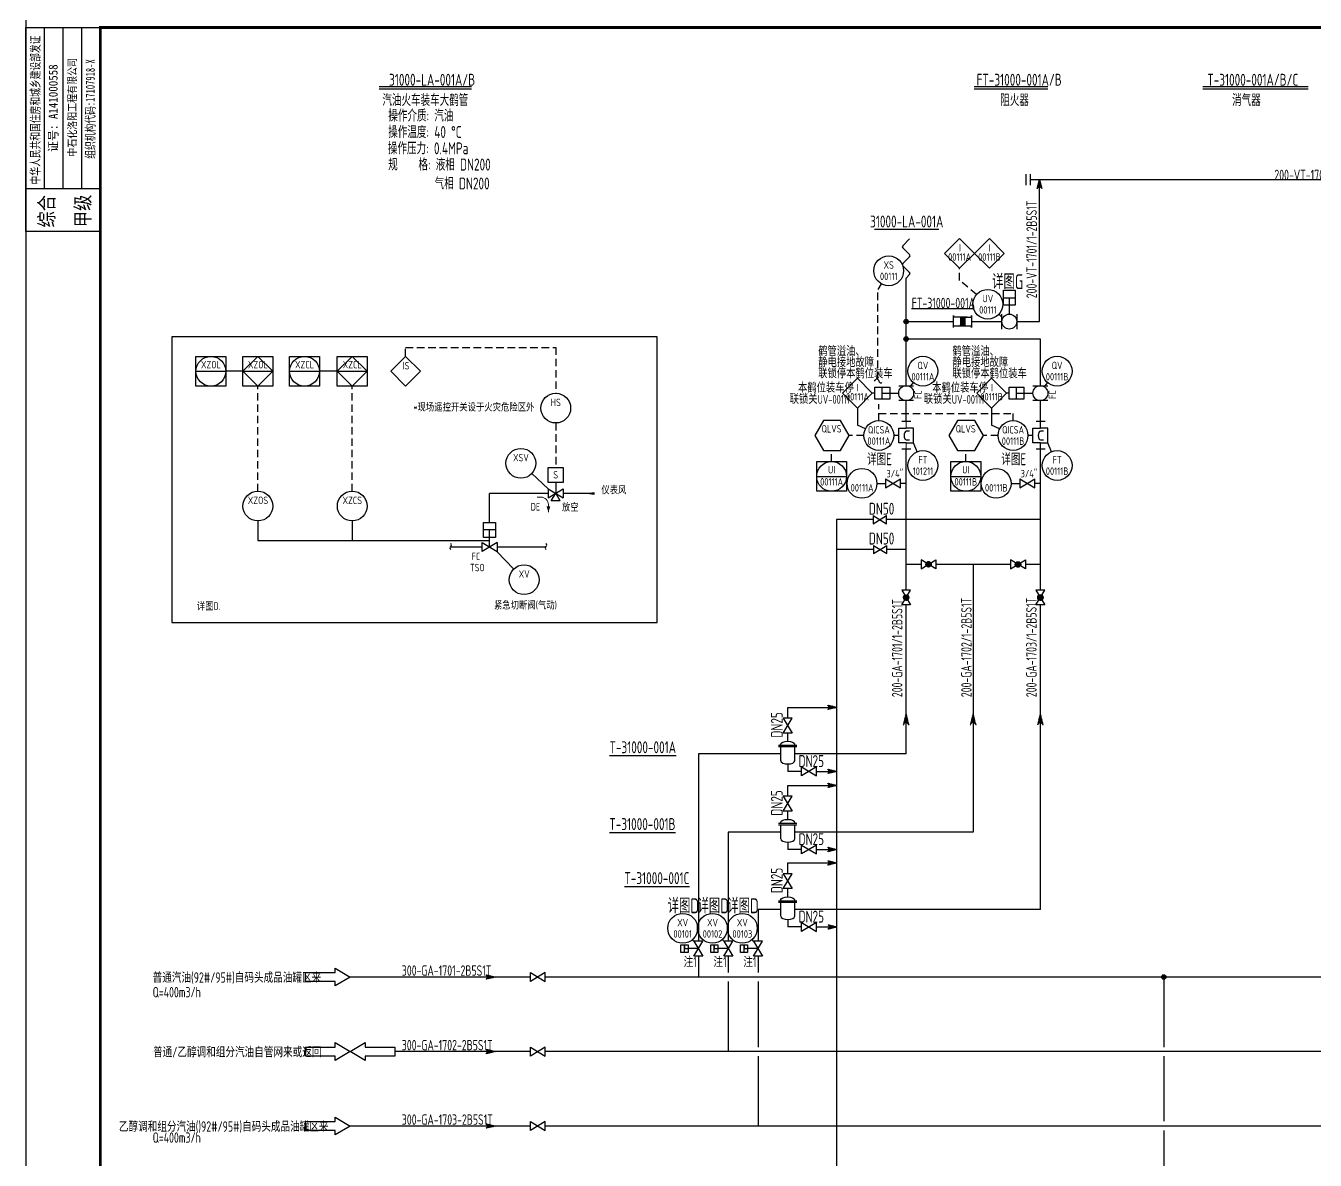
# Model space of a CAD drawing. Extents: x 24843 to 27502, y -10108 to -7552.
# Drawn here: x 26660.6 to 27093, y -8224.8 to -7844.2 of the extents above; entities that cross this region are included whole.
import ezdxf
from ezdxf.enums import TextEntityAlignment as Align

# ---------------------------------------------------------------- set-up
doc = ezdxf.new("R2010")
doc.units = 0
for name, pattern in [('CONTINOUS', [0]), ('HIDDEN', [0.375, 0.25, -0.125]), ('HIDDENX2', [0.75, 0.5, -0.25]), ('NEWHIDDEN', [3.8, 2.5, -1.3])]:
    doc.linetypes.add(name, pattern=pattern)
doc.layers.get('0').update_dxf_attribs({"linetype": 'CONTINUOUS'})
for name, color, linetype in [('04 INST', 5, 'CONTINUOUS'), ('06 TABLE', 1, 'CONTINUOUS'), ('2-FAT-LINE', 6, 'CONTINUOUS'), ('ASHADE', 7, 'CONTINUOUS'), ('chuy', 7, 'CONTINUOUS'), ('GREEN', 7, 'CONTINUOUS'), ('INST', 4, 'CONTINUOUS'), ('MIN', 6, 'CONTINUOUS'), ('仪电', 7, 'CONTINUOUS'), ('流程', 7, 'CONTINUOUS')]:
    doc.layers.add(name, color=color, linetype=linetype)
doc.layers.add('收发球筒', color=3, linetype='CONTINUOUS', lineweight=25)
doc.layers.add('泄压阀', color=3, linetype='CONTINUOUS', lineweight=25)
doc.styles.add('CORPORATION', font='simhei.ttf')
doc.styles.add('HZ', font='ascii', dxfattribs={"width": 0.65, "bigfont": 'hztxt'})
doc.styles.add('INST', font='ascii.shx', dxfattribs={"width": 0.8, "bigfont": 'lytxt.shx'})
doc.styles.add('LYTXT', font='ascii.shx', dxfattribs={"width": 0.8, "height": 4, "bigfont": 'LYTXT.shx'})
doc.styles.add('YKCAD', font='isocpeur.ttf', dxfattribs={"width": 0.8, "height": 0.125})
doc.linetypes.add('GAS_TR', pattern='A,2.5,[130,ltypeshp.shx,S=1.25,R=-45,X=0,Y=0],1,[130,ltypeshp.shx,S=1.25,R=-45,X=0,Y=0],2.5', length=6)
doc.linetypes.add('NEWFENCELINE1', pattern='A,1.5,-1.876,[133,ltypeshp.shx,S=0.626,R=0,X=-0.626,Y=0],-1.876,4.5', length=9.752)

# ---------------------------------------------------------------- blocks, each defined once
blk = doc.blocks.new('ARROW')
at = {"layer": 'GREEN', "color": 3, "linetype": 'Continuous'}
for p, q in [((0, 1.5), (10, 1.5)), ((0, -1.5), (0, 1.5)), ((10, 3), (15, 0)), ((10, 1.5), (10, 3)), ((15, 0), (10, -3)), ((10, -1.5), (0, -1.5)), ((10, -3), (10, -1.5))]:
    blk.add_line(p, q, dxfattribs=at)
blk = doc.blocks.new('A$C66721FA4')
at = {"color": 3}
blk.add_blockref('ARROW', (0, 3), dxfattribs=at)
blk = doc.blocks.new('*X3')
at = {"color": 0, "linetype": 'Continuous'}
for p, q in [((62.27, 55.73), (62.28, 55.74)), ((62.39, 54.28), (62.34, 54.34)), ((62.36, 55.64), (62.42, 55.71)), ((63.52, 54.57), (62.37, 55.72)), ((62.53, 54.32), (62.42, 54.42)), ((62.43, 54.29), (63.56, 55.42)), ((62.45, 55.55), (62.57, 55.67)), ((62.67, 54.36), (62.51, 54.51)), ((62.54, 55.46), (62.71, 55.64)), ((63.66, 54.6), (62.6, 55.66)), ((62.81, 54.39), (62.6, 54.6)), ((62.62, 55.38), (62.85, 55.6)), ((62.66, 54.35), (63.7, 55.39)), ((62.95, 54.43), (62.69, 54.69)), ((62.71, 55.29), (62.99, 55.57)), ((63.1, 54.46), (62.78, 54.78)), ((62.8, 55.2), (63.13, 55.53)), ((63.8, 54.64), (62.84, 55.6)), ((63.24, 54.5), (62.87, 54.87)), ((62.89, 55.11), (63.27, 55.49)), ((62.9, 54.41), (63.84, 55.35)), ((63.38, 54.53), (62.96, 54.96)), ((62.98, 55.02), (63.41, 55.46)), ((63.94, 54.67), (63.07, 55.54)), ((63.13, 54.47), (63.98, 55.32)), ((64.09, 54.71), (63.31, 55.49)), ((63.37, 54.53), (64.12, 55.28)), ((64.23, 54.74), (63.54, 55.43)), ((63.6, 54.59), (64.26, 55.25)), ((64.37, 54.78), (63.78, 55.37)), ((63.84, 54.65), (64.4, 55.21)), ((64.51, 54.81), (64.02, 55.31)), ((64.08, 54.71), (64.55, 55.18)), ((64.65, 54.85), (64.25, 55.25)), ((64.31, 54.77), (64.69, 55.14)), ((64.79, 54.89), (64.49, 55.19)), ((64.55, 54.82), (64.83, 55.11)), ((64.93, 54.92), (64.72, 55.13)), ((64.78, 54.88), (64.97, 55.07)), ((65.08, 54.96), (64.96, 55.07)), ((65.02, 54.94), (65.11, 55.03)), ((65.22, 54.99), (65.19, 55.01))]:
    blk.add_line(p, q, dxfattribs=at)
blk = doc.blocks.new('SARROW')
at = {"layer": 'GREEN', "color": 3, "linetype": 'Continuous'}
for p, q in [((-0.75, 0.75), (2.25, 0)), ((0, 0), (-0.75, 0.75)), ((2.25, 0), (-0.75, -0.75)), ((-0.75, -0.75), (0, 0))]:
    blk.add_line(p, q, dxfattribs=at)
blk.add_blockref('*X3', (-63, -55), dxfattribs=at)
blk = doc.blocks.new('*X13')
at = {"color": 0, "linetype": 'Continuous'}
for p, q in [((43.25, 65.17), (44.58, 66.5)), ((43.25, 65.35), (44.4, 66.5)), ((43.25, 65.52), (44.23, 66.5)), ((43.25, 65.7), (44.05, 66.5)), ((43.25, 65.88), (43.87, 66.5)), ((43.25, 66.05), (43.7, 66.5)), ((43.25, 66.23), (43.52, 66.5)), ((43.25, 66.41), (43.34, 66.5)), ((43.25, 64.99), (44.75, 66.49)), ((44.75, 64.85), (43.25, 66.35)), ((43.25, 64.82), (44.75, 66.32)), ((44.75, 64.67), (43.25, 66.17)), ((43.25, 64.64), (44.75, 66.14)), ((44.75, 64.5), (43.25, 66)), ((43.25, 64.46), (44.75, 65.96)), ((44.75, 64.32), (43.25, 65.82)), ((43.25, 64.29), (44.75, 65.79)), ((44.75, 64.14), (43.25, 65.64)), ((43.25, 64.11), (44.75, 65.61)), ((44.75, 63.97), (43.25, 65.47)), ((43.25, 63.93), (44.75, 65.43)), ((44.75, 63.79), (43.25, 65.29)), ((43.25, 63.76), (44.75, 65.26)), ((44.75, 63.61), (43.25, 65.11)), ((43.25, 63.58), (44.75, 65.08)), ((44.69, 63.5), (43.25, 64.94)), ((44.75, 65.03), (43.28, 66.5)), ((43.35, 63.5), (44.75, 64.9)), ((44.75, 65.21), (43.46, 66.5)), ((44.75, 65.38), (43.63, 66.5)), ((44.75, 65.56), (43.81, 66.5)), ((44.75, 65.74), (43.99, 66.5)), ((44.75, 65.91), (44.16, 66.5)), ((44.75, 66.09), (44.34, 66.5)), ((44.75, 66.27), (44.52, 66.5)), ((44.75, 66.44), (44.69, 66.5)), ((44.51, 63.5), (43.25, 64.76)), ((44.33, 63.5), (43.25, 64.58)), ((44.16, 63.5), (43.25, 64.41)), ((43.98, 63.5), (43.25, 64.23)), ((43.8, 63.5), (43.25, 64.05)), ((43.63, 63.5), (43.25, 63.88)), ((43.45, 63.5), (43.25, 63.7)), ((43.27, 63.5), (43.25, 63.52)), ((43.52, 63.5), (44.75, 64.73)), ((43.7, 63.5), (44.75, 64.55)), ((43.88, 63.5), (44.75, 64.37)), ((44.05, 63.5), (44.75, 64.2)), ((44.23, 63.5), (44.75, 64.02)), ((44.41, 63.5), (44.75, 63.84)), ((44.58, 63.5), (44.75, 63.67))]:
    blk.add_line(p, q, dxfattribs=at)
blk = doc.blocks.new('stopfire')
at = {"layer": 'GREEN', "color": 3, "linetype": 'Continuous'}
for p, q in [((0, -2), (0, 2)), ((0, 2), (0, 1.5)), ((4.5, 1.5), (0, 1.5)), ((2.25, 1.5), (2.25, -1.5)), ((3.75, 1.5), (3.75, -1.5)), ((3.75, 1.5), (6, 1.5)), ((6, 2), (6, -2)), ((6, 1.5), (6, 2)), ((4.5, -1.5), (0, -1.5)), ((6, -1.5), (3.75, -1.5)), ((6, -2), (6, -1.5))]:
    blk.add_line(p, q, dxfattribs=at)
blk.add_blockref('*X13', (-41, -65), dxfattribs=at)
blk = doc.blocks.new('*X66')
at = {"color": 0, "linetype": 'Continuous'}
for p, q in [((62.27, 55.73), (62.28, 55.74)), ((62.36, 55.64), (62.42, 55.71)), ((63.52, 54.57), (62.37, 55.72)), ((62.43, 54.29), (63.56, 55.42)), ((62.45, 55.55), (62.57, 55.67)), ((62.67, 54.36), (62.51, 54.51)), ((62.54, 55.46), (62.71, 55.64)), ((63.66, 54.6), (62.6, 55.66)), ((62.81, 54.39), (62.6, 54.6)), ((62.62, 55.38), (62.85, 55.6)), ((62.66, 54.35), (63.7, 55.39)), ((62.95, 54.43), (62.69, 54.69)), ((62.71, 55.29), (62.99, 55.57)), ((63.1, 54.46), (62.78, 54.78)), ((62.8, 55.2), (63.13, 55.53)), ((63.8, 54.64), (62.84, 55.6)), ((63.24, 54.5), (62.87, 54.87)), ((62.89, 55.11), (63.27, 55.49)), ((62.9, 54.41), (63.84, 55.35)), ((63.38, 54.53), (62.96, 54.96)), ((62.98, 55.02), (63.41, 55.46)), ((63.94, 54.67), (63.07, 55.54)), ((63.13, 54.47), (63.98, 55.32)), ((64.09, 54.71), (63.31, 55.49)), ((63.37, 54.53), (64.12, 55.28)), ((64.23, 54.74), (63.54, 55.43)), ((63.6, 54.59), (64.26, 55.25)), ((64.37, 54.78), (63.78, 55.37)), ((63.84, 54.65), (64.4, 55.21)), ((64.51, 54.81), (64.02, 55.31)), ((64.08, 54.71), (64.55, 55.18)), ((64.65, 54.85), (64.25, 55.25)), ((64.31, 54.77), (64.69, 55.14)), ((64.79, 54.89), (64.49, 55.19)), ((64.55, 54.82), (64.83, 55.11)), ((64.93, 54.92), (64.72, 55.13)), ((64.78, 54.88), (64.97, 55.07)), ((65.08, 54.96), (64.96, 55.07)), ((65.02, 54.94), (65.11, 55.03)), ((65.22, 54.99), (65.19, 55.01)), ((62.39, 54.28), (62.34, 54.34)), ((62.53, 54.32), (62.42, 54.42))]:
    blk.add_line(p, q, dxfattribs=at)
blk = doc.blocks.new('*U38')
blk.add_circle((0, 0), 5)
at = {"style": 'YKCAD', "width": 0.8}
for tag, p in [('IA105', (4.93, 2.65)), ('IA106', (4.84, -5.21))]:
    blk.add_attdef(tag, p, '', height=2.5, dxfattribs=at)
for tag, p in [('IA100', (0.01, 0.67)), ('IA101', (0.01, -3.13))]:
    blk.add_attdef(tag, text='', height=2.5, dxfattribs=at).set_placement(p, align=Align.CENTER)
at = {"style": 'YKCAD', "width": 0.95}
for tag, p, flags in [('IA102', (-1.86, -6.05), 3), ('IA103', (-1.86, -7.3), 1), ('IA104', (-1.86, -8.55), 1)]:
    blk.add_attdef(tag, p, '', height=1, dxfattribs=dict(at, flags=flags))
blk = doc.blocks.new('*U23')
for p, q in [((-5, 5), (5, 5)), ((-5, -5), (-5, 5)), ((5, 5), (5, -5)), ((-5, 0), (5, 0)), ((5, -5), (-5, -5))]:
    blk.add_line(p, q)
blk.add_circle((0, 0), 5)
at = {"style": 'YKCAD', "width": 0.8}
for tag, p in [('IA105', (5.81, 2.92)), ('IA107', (5.81, 0.21)), ('IA108', (5.81, -2.42)), ('IA106', (5.83, -5.21))]:
    blk.add_attdef(tag, p, '', height=2.5, dxfattribs=at)
for tag, p in [('IA100', (0.01, 0.98)), ('IA101', (0.01, -3.08))]:
    blk.add_attdef(tag, text='', height=2.5, dxfattribs=at).set_placement(p, align=Align.CENTER)
at = {"style": 'YKCAD', "width": 0.95}
for tag, p, flags in [('IA102', (-1.85, -6.05), 3), ('IA103', (-1.85, -7.3), 1), ('IA104', (-1.85, -8.55), 1)]:
    blk.add_attdef(tag, p, '', height=1, dxfattribs=dict(at, flags=flags))
blk = doc.blocks.new('*U40')
for p, q in [((-5.03, -0.06), (-0.03, 4.94)), ((-5.03, -0.06), (-0.03, 4.94)), ((-0.03, 4.94), (4.97, -0.06)), ((-0.03, -5.06), (-5.03, -0.06)), ((4.97, -0.06), (-0.03, -5.06))]:
    blk.add_line(p, q)
at = {"style": 'YKCAD', "width": 0.8, "flags": 8}
blk.add_attdef('IA100', text='', height=2.5, dxfattribs=at).set_placement((0.1, 0.56), align=Align.CENTER)
at = {"style": 'YKCAD', "width": 0.8}
blk.add_attdef('IA101', text='', height=2.5, dxfattribs=at).set_placement((-0.02, -2.51), align=Align.CENTER)
at = {"style": 'YKCAD', "width": 0.95}
for tag, p, flags in [('IA102', (-1.89, -6.11), 3), ('IA103', (-1.89, -7.36), 1)]:
    blk.add_attdef(tag, p, '', height=1, dxfattribs=dict(at, flags=flags))
blk = doc.blocks.new('LC311')
for p, q in [((-2.5, 1.5), (2.5, -1.5)), ((-2.5, -1.5), (2.5, 1.5)), ((-2.5, 1.5), (-2.5, -1.5)), ((2.5, -1.5), (2.5, 1.5))]:
    blk.add_line(p, q)
blk.add_lwpolyline([(-2.5, 1.5), (-2.5, 1.5), (-2.5, 1.5), (-2.5, 1.5)], close=True)
blk = doc.blocks.new('*U43')
for p, q in [((-0.491, 0), (-0.345, 0)), ((-0.459, 0), (-0.402, 0)), ((0, 0), (-0.095, 0))]:
    blk.add_line(p, q)
blk.add_circle((-0.741, 0), 0.25)
at = {"linetype": 'HIDDEN', "xscale": 0.04999999999999982, "yscale": 0.04999999999999982, "zscale": 0.04999999999999982}
blk.add_blockref('LC311', (-0.22, -0.001), dxfattribs=at)
at = {"style": 'YKCAD', "width": 0.8}
blk.add_text('3/4"', height=0.125, dxfattribs=at).set_placement((-0.331, 0.101))
at = {"style": 'YKCAD', "width": 0.8, "flags": 10}
blk.add_attdef('IA100', text='', height=0.125, dxfattribs=at).set_placement((-0.739, 0.035), align=Align.CENTER)
at = {"style": 'YKCAD', "width": 0.8}
blk.add_attdef('IA101', text='', height=0.125, dxfattribs=at).set_placement((-0.739, -0.137), align=Align.CENTER)
at = {"style": 'YKCAD', "width": 0.95}
for tag, p, flags in [('IA102', (-0.833, -0.188), 3), ('IA103', (-0.833, -0.251), 1), ('IA104', (-0.833, -0.313), 1)]:
    blk.add_attdef(tag, p, '', height=0.05, dxfattribs=dict(at, flags=flags))
blk = doc.blocks.new('*U61')
for p, q in [((-0.525, -0.1), (-0.525, 0.1)), ((-0.525, 0), (-0.25, 0)), ((-0.25, 0.125), (0, 0.125)), ((0, -0.125), (-0.25, -0.125))]:
    blk.add_line(p, q)
blk.add_lwpolyline([(-0.65, -0.1), (-0.65, 0.1), (-0.4, 0.1), (-0.4, -0.1)], close=True)
blk.add_circle((-0.125, 0), 0.125)
blk = doc.blocks.new('PM301')
for centre, start, end in [((-0.5, -0.375), 36.8699, 143.1301), ((0.5, 0.375), 216.8699, 323.1301)]:
    blk.add_arc(centre, 0.625, start, end)
blk = doc.blocks.new('电磁阀')
at = {"color": 4}
for p, q in [((-2.5, 1.5), (-2.5, -1.5)), ((-2.5, -1.5), (2.5, 1.5)), ((-2.5, 1.5), (2.5, -1.5)), ((-1.5, -2.5), (0, 0)), ((0, 3.64), (0, 0)), ((1.5, -2.5), (0, 0)), ((2.5, 1.5), (2.5, -1.5)), ((1.5, -2.5), (-1.5, -2.5))]:
    blk.add_line(p, q, dxfattribs=at)
blk.add_lwpolyline([(-2.5, 8.64), (2.5, 8.64), (2.5, 3.64), (-2.5, 3.64)], close=True, dxfattribs=at)
at = {"color": 4, "style": 'YKCAD', "width": 0.8}
blk.add_text('S', height=2.5, dxfattribs=at).set_placement((-0.83, 4.95))
blk = doc.blocks.new('*U42')
for p, q in [((-5, 5), (5, 5)), ((-5, -5), (-5, 5)), ((0, 5), (-5, 0)), ((5, 0), (0, 5)), ((5, 5), (5, -5)), ((-5, 0), (5, 0)), ((-5, 0), (5, 0)), ((-5, 0), (0, -5)), ((0, -5), (5, 0)), ((5, -5), (-5, -5))]:
    blk.add_line(p, q)
at = {"style": 'YKCAD', "width": 0.8}
for tag, p in [('IA105', (5.81, 2.92)), ('IA106', (5.83, -5.21))]:
    blk.add_attdef(tag, p, '', height=2.5, dxfattribs=at)
for tag, p in [('IA100', (0.01, 0.98)), ('IA101', (0.01, -3.08))]:
    blk.add_attdef(tag, text='', height=2.5, dxfattribs=at).set_placement(p, align=Align.CENTER)
at = {"style": 'YKCAD', "width": 0.95}
for tag, p, flags in [('IA102', (-1.85, -6.05), 3), ('IA103', (-1.85, -7.3), 1), ('IA104', (-1.85, -8.55), 1)]:
    blk.add_attdef(tag, p, '', height=1, dxfattribs=dict(at, flags=flags))
blk = doc.blocks.new('*U64')
for p, q in [((-0.225, 0.4), (-0.025, 0.4)), ((-0.125, 0.4), (-0.125, 0.125)), ((-0.25, -0.125), (-0.25, 0.125)), ((0, 0.125), (0, -0.125))]:
    blk.add_line(p, q)
blk.add_lwpolyline([(-0.225, 0.525), (-0.025, 0.525), (-0.025, 0.275), (-0.225, 0.275)], close=True)
blk.add_circle((-0.125, 0), 0.125)

msp = doc.modelspace()

# ---------------------------------------------------------------- hatches: boundary and pattern name
at = {"linetype": 'Continuous'}
h = msp.add_hatch(dxfattribs=at)
h.set_pattern_fill('ANGLE', color=6, scale=0.01, angle=90, style=0)
h.set_pattern_definition([(90, (15311.716126, -12595.312764), (-0.06985, 4e-18), [0.0508, -0.01905]), (180, (15311.716126, -12595.312764), (-9e-18, -0.06985), [0.0508, -0.01905])])
h.paths.add_polyline_path([(26962.47, -8024.87, 1), (26964.27, -8024.87, 1)])
h = msp.add_hatch(dxfattribs=at)
h.set_pattern_fill('ANGLE', color=6, scale=0.01, angle=90, style=0)
h.set_pattern_definition([(90, (38645.02538, -12595.312764), (0.06985, 4e-18), [0.0508, -0.01905]), (7e-15, (38645.02538, -12595.312764), (9e-18, -0.06985), [0.0508, -0.01905])])
h.paths.add_polyline_path([(26992.47, -8024.87, 1), (26994.27, -8024.87, 1)])
h = msp.add_hatch(dxfattribs=at)
h.set_pattern_fill('ANGLE', color=6, scale=0.01, style=0)
h.set_pattern_definition([(0, (22385.42556, 3615.667804), (0, 0.06985), [0.0508, -0.01905]), (90, (22385.42556, 3615.667804), (-0.06985, 4e-18), [0.0508, -0.01905])])
h.paths.add_polyline_path([(26956.77, -8035.99, 1), (26954.97, -8035.99, 1)])
h = msp.add_hatch(dxfattribs=at)
h.set_pattern_fill('ANGLE', color=6, scale=0.01, style=0)
h.set_pattern_definition([(0, (22430.42556, 3615.667804), (0, 0.06985), [0.0508, -0.01905]), (90, (22430.42556, 3615.667804), (-0.06985, 4e-18), [0.0508, -0.01905])])
h.paths.add_polyline_path([(27001.77, -8035.99, 1), (26999.97, -8035.99, 1)])
at = {"layer": 'INST'}
msp.add_hatch(color=256, dxfattribs=at).paths.add_polyline_path([(26851.25, -8000.82), (26849.68, -8001.09), (26851.25, -8001.33)])
at = {"layer": '仪电', "linetype": 'Continuous', "ltscale": 0.01}
for points in [[(26956.62, -7943.41, 1), (26955.12, -7943.41, 1)], [(26956.62, -7949.27, 1), (26955.12, -7949.27, 1)], [(27043, -8163.34, 1), (27041.5, -8163.34, 1)]]:
    msp.add_hatch(color=3, dxfattribs=at).paths.add_polyline_path(points)

# ---------------------------------------------------------------- linework, layer by layer
for p, q in [((26666.89, -7898.82), (26666.89, -7844.74)), ((26673.14, -7898.82), (26673.14, -7844.74)), ((26679.39, -7898.82), (26679.39, -7844.74)), ((26685.64, -7898.82), (26660.64, -7898.82)), ((26835.86, -7999.52), (26830.33, -7994.38)), ((26738.48, -8010.3), (26738.48, -8016.92)), ((26770.12, -8010.3), (26770.12, -8016.92)), ((26944.81, -8008.52), (26944.81, -8008.52)), ((26944.81, -8008.52), (26944.81, -8008.52)), ((26944.81, -8008.52), (26944.81, -8008.52)), ((26944.81, -8008.52), (26944.81, -8008.52)), ((26944.81, -8008.52), (26944.81, -8011.22)), ((26944.81, -8008.52), (26949.31, -8011.22)), ((26944.81, -8011.22), (26949.31, -8008.52)), ((26944.81, -8011.22), (26949.31, -8008.52)), ((26944.81, -8008.52), (26949.31, -8011.22)), ((26944.81, -8008.52), (26944.81, -8011.22)), ((26949.31, -8011.22), (26949.31, -8008.52)), ((26949.31, -8011.22), (26949.31, -8008.52)), ((26944.88, -8018.52), (26944.88, -8021.22)), ((26944.88, -8018.52), (26949.38, -8021.22)), ((26944.88, -8021.22), (26949.38, -8018.52)), ((26944.88, -8021.22), (26949.38, -8018.52)), ((26944.88, -8018.52), (26949.38, -8021.22)), ((26944.88, -8018.52), (26944.88, -8021.22)), ((26949.38, -8021.22), (26949.38, -8018.52)), ((26949.38, -8021.22), (26949.38, -8018.52))]:
    msp.add_line(p, q)
at = {"color": 1, "linetype": 'Continuous'}
for p, q in [((26779.19, -7864.5), (26810.11, -7864.5)), ((26978.64, -7864.5), (27003.34, -7864.5)), ((27055.33, -7864.5), (27090.62, -7864.5))]:
    msp.add_line(p, q, dxfattribs=at)
at = {"color": 3, "linetype": 'Continuous'}
for p, q in [((26779.19, -7865.3), (26810.11, -7865.3)), ((26978.64, -7865.3), (27003.34, -7865.3)), ((27055.33, -7865.3), (27090.62, -7865.3)), ((26945.27, -7912.45), (26966.77, -7912.45)), ((26957.68, -7939.03), (26978.62, -7939.03)), ((26944.81, -8009.87), (26932.56, -8009.87)), ((26932.56, -8009.87), (26932.56, -8284.96)), ((27000.87, -8009.87), (26949.31, -8009.87)), ((26944.88, -8019.87), (26932.56, -8019.87)), ((26955.87, -8019.87), (26949.38, -8019.87)), ((26916.16, -8076.47), (26916.16, -8072.85)), ((26916.16, -8072.85), (26932.56, -8072.85)), ((26916.16, -8084.23), (26916.16, -8081.47)), ((26916.16, -8091.84), (26916.16, -8094.34)), ((26920.8, -8094.34), (26916.16, -8094.34)), ((26925.8, -8094.34), (26932.66, -8094.34)), ((26916.16, -8102.67), (26916.16, -8099.05)), ((26916.16, -8099.05), (26932.56, -8099.05)), ((26916.16, -8110.43), (26916.16, -8107.67)), ((26916.16, -8118.04), (26916.16, -8120.54)), ((26920.8, -8120.54), (26916.16, -8120.54)), ((26925.8, -8120.54), (26932.66, -8120.54)), ((26916.16, -8128.67), (26916.16, -8125.05)), ((26916.16, -8125.05), (26932.56, -8125.05)), ((26916.16, -8136.43), (26916.16, -8133.67)), ((26916.16, -8144.04), (26916.16, -8146.54)), ((26920.8, -8146.54), (26916.16, -8146.54)), ((26925.8, -8146.54), (26932.66, -8146.54))]:
    msp.add_line(p, q, dxfattribs=at)
at = {"color": 6, "linetype": 'Continuous'}
for p, q in [((27354.38, -7895.81), (26997.46, -7895.81)), ((27000.56, -7943.41), (27000.56, -7895.81)), ((26955.87, -7964.93), (26955.87, -7928.81)), ((26955.87, -7943.41), (26971.79, -7943.41)), ((26977.79, -7943.41), (26987.96, -7943.41)), ((26992.96, -7943.41), (27000.56, -7943.41)), ((27000.87, -7949.27), (26955.87, -7949.27)), ((27000.87, -7964.93), (27000.87, -7949.27)), ((26955.87, -7976.97), (26955.87, -7969.93)), ((27000.87, -7979.14), (27000.87, -7969.93)), ((27000.87, -7989.39), (27000.87, -7984.14)), ((26955.87, -8033.49), (26955.87, -7986.26)), ((27000.87, -8033.49), (27000.87, -7989.39)), ((26960.87, -8024.87), (26955.87, -8024.87)), ((26990.87, -8024.87), (26965.87, -8024.87)), ((26978.37, -8024.87), (26978.37, -8114.68)), ((27000.87, -8024.87), (26995.87, -8024.87)), ((26955.87, -8088.48), (26955.87, -8038.49)), ((27000.87, -8140.68), (27000.87, -8038.49)), ((26913.81, -8088.48), (26886.21, -8088.48)), ((26886.21, -8088.48), (26886.21, -8151.31)), ((26955.87, -8088.48), (26918.5, -8088.48)), ((26913.81, -8114.68), (26896.21, -8114.68)), ((26896.21, -8114.68), (26896.21, -8151.31)), ((26978.37, -8114.68), (26918.5, -8114.68)), ((26906.21, -8140.68), (26906.21, -8151.31)), ((26913.81, -8140.68), (26906.21, -8140.68)), ((27000.87, -8140.68), (26918.5, -8140.68)), ((26886.21, -8156.31), (26886.21, -8163.34)), ((26896.21, -8156.31), (26896.21, -8161.84)), ((26906.21, -8156.31), (26906.21, -8161.84)), ((26829.84, -8163.34), (26769.44, -8163.34)), ((27404.04, -8163.34), (26834.84, -8163.34)), ((27042.25, -8163.34), (27042.25, -8186.84)), ((26896.21, -8164.84), (26896.21, -8188.34)), ((26906.21, -8164.84), (26906.21, -8186.84)), ((26829.84, -8188.34), (26784.44, -8188.34)), ((27404.04, -8188.34), (26834.84, -8188.34)), ((26906.21, -8189.84), (26906.21, -8213.34)), ((27042.25, -8189.84), (27042.25, -8211.67)), ((26829.84, -8213.34), (26769.44, -8213.34)), ((27404.04, -8213.34), (26834.84, -8213.34)), ((27042.25, -8214.79), (27042.25, -8311.91))]:
    msp.add_line(p, q, dxfattribs=at)
at = {"color": 4, "linetype": 'CONTINOUS'}
for p, q in [((26987.96, -7941.91), (26986.94, -7940.97)), ((26884.71, -8151.31), (26884.22, -8150.76)), ((26894.71, -8151.31), (26894.22, -8150.76)), ((26904.71, -8151.31), (26904.22, -8150.76))]:
    msp.add_line(p, q, dxfattribs=at)
at = {"color": 4}
for p, q in [((26958.26, -7963.87), (26957.37, -7964.93)), ((27003.26, -7963.87), (27002.37, -7964.93)), ((26953.37, -7984.14), (26953.37, -7979.14)), ((26953.37, -7979.14), (26955.87, -7979.14)), ((26958.37, -7979.14), (26955.87, -7979.14)), ((26956.97, -7980.14), (26955.87, -7980.14)), ((26958.37, -7984.14), (26958.37, -7979.14)), ((26998.37, -7984.14), (26998.37, -7979.14)), ((26998.37, -7979.14), (27000.87, -7979.14)), ((27003.37, -7979.14), (27000.87, -7979.14)), ((27001.97, -7980.14), (27000.87, -7980.14)), ((27003.37, -7984.14), (27003.37, -7979.14)), ((26955.87, -7984.14), (26953.37, -7984.14)), ((26955.87, -7983.14), (26956.97, -7983.14)), ((26955.87, -7984.14), (26958.37, -7984.14)), ((26959.58, -7987.1), (26958.37, -7984.14)), ((27000.87, -7984.14), (26998.37, -7984.14)), ((27000.87, -7983.14), (27001.97, -7983.14)), ((27000.87, -7984.14), (27003.37, -7984.14)), ((27004.58, -7987.1), (27003.37, -7984.14))]:
    msp.add_line(p, q, dxfattribs=at)
at = {"color": 1}
for p, q in [((26814.17, -8010.88), (26818.17, -8010.88)), ((26814.17, -8015.88), (26814.17, -8010.88)), ((26818.17, -8010.88), (26818.17, -8015.88)), ((26814.17, -8013.18), (26818.17, -8013.18)), ((26818.17, -8015.88), (26814.17, -8015.88)), ((26816.17, -8019.03), (26816.17, -8013.18)), ((26824.28, -8026.43), (26818.58, -8020.53))]:
    msp.add_line(p, q, dxfattribs=at)
for points in [[(26660.64, -8428.74), (27501.64, -8428.74), (27501.64, -7834.74), (26660.64, -7834.74)], [(26685.64, -7913.13), (26660.64, -7913.13), (26660.64, -7844.74), (26685.64, -7844.74)]]:
    msp.add_lwpolyline(points, close=True)
at = {"const_width": 1}
msp.add_lwpolyline([(26685.64, -8418.74), (27491.64, -8418.74), (27491.64, -7844.74), (26685.64, -7844.74)], close=True, dxfattribs=at)
at = {"color": 4}
for points in [[(26928.11, -7976.64), (26925.22, -7981.64), (26928.11, -7986.64), (26933.88, -7986.64), (26936.77, -7981.64), (26933.88, -7976.64)], [(26973.11, -7976.64), (26970.22, -7981.64), (26973.11, -7986.64), (26978.88, -7986.64), (26981.77, -7981.64), (26978.88, -7976.64)]]:
    msp.add_lwpolyline(points, close=True, dxfattribs=at)
at = {"color": 4, "linetype": 'ByBlock'}
for centre in [(26955.87, -7981.64), (27000.87, -7981.64)]:
    msp.add_ellipse(centre, major_axis=(0, -1.5), ratio=0.466257, start_param=3.141593, end_param=6.283185, dxfattribs=at)
at = {"color": 3, "extrusion": (0, 0, -1)}
for centre in [(26916.1, -8085.3), (26916.1, -8111.5), (26916.1, -8137.5)]:
    msp.add_ellipse(centre, major_axis=(2.34, 0.04), ratio=0.457639, start_param=3.210007, end_param=6.283185, dxfattribs=at)
at = {"color": 3}
for centre in [(26916.16, -8090.77), (26916.16, -8116.97), (26916.16, -8142.97)]:
    msp.add_ellipse(centre, major_axis=(2.34, 0), ratio=0.457639, start_param=3.141593, end_param=6.283185, dxfattribs=at)
at = {"color": 4}
msp.add_spline([(26945.3, -7963.41), (26946.1, -7962.55), (26946.71, -7963.41), (26947.39, -7964.03), (26947.76, -7963.72)], degree=3, dxfattribs=at)
at = {"layer": '04 INST', "color": 7, "linetype": 'Continuous', "lineweight": 0}
for p, q in [((26833.41, -8002.31), (26832.16, -8002.31)), ((26835.91, -8004.81), (26835.91, -8007.31))]:
    msp.add_line(p, q, dxfattribs=at)
at = {"layer": '04 INST', "color": 7}
msp.add_line((26738.48, -8016.92), (26816.03, -8016.92), dxfattribs=at)
at = {"layer": '04 INST', "color": 7, "linetype": 'Continuous', "lineweight": 30}
for p, q in [((26803.04, -8018.95), (26813.58, -8018.95)), ((26818.58, -8018.94), (26835.04, -8018.94))]:
    msp.add_line(p, q, dxfattribs=at)
at = {"layer": '04 INST', "color": 7, "linetype": 'Continuous', "lineweight": 0, "extrusion": (0, 0, -1)}
msp.add_arc((-26833.41, -8004.81), 2.5, 90, 180, dxfattribs=at)
at = {"layer": '04 INST', "color": 7, "linetype": 'Continuous', "lineweight": 30, "extrusion": (0, 0, -1)}
msp.add_solid([(-26835.91, -8007.31), (-26835.28, -8005.44), (-26836.53, -8005.44)], dxfattribs=at)
at = {"layer": '06 TABLE', "color": 7}
for p, q in [((26709.67, -7948.57), (26709.67, -8044.38)), ((26872.38, -7948.57), (26709.67, -7948.57)), ((26872.38, -8044.38), (26872.38, -7948.57)), ((26709.67, -8044.38), (26872.38, -8044.38))]:
    msp.add_line(p, q, dxfattribs=at)
at = {"layer": 'GREEN', "color": 3, "linetype": 'Continuous'}
for p, q in [((26996.04, -7893.96), (26996.04, -7897.66)), ((26997.46, -7893.96), (26997.46, -7897.66)), ((26954.72, -7917.95), (26957.02, -7915.66)), ((26957.02, -7920.95), (26954.72, -7918.66)), ((26954.72, -7923.95), (26957.02, -7921.66)), ((26957.02, -7926.95), (26954.72, -7924.66)), ((26955.87, -7928.81), (26957.02, -7927.66)), ((26965.87, -8026.37), (26960.87, -8023.37)), ((26960.87, -8023.37), (26960.87, -8026.37)), ((26960.87, -8026.37), (26965.87, -8023.37)), ((26965.87, -8023.37), (26965.87, -8026.37)), ((26990.87, -8023.37), (26990.87, -8026.37)), ((26990.87, -8026.37), (26995.87, -8023.37)), ((26995.87, -8026.37), (26990.87, -8023.37)), ((26995.87, -8023.37), (26995.87, -8026.37)), ((26954.37, -8038.49), (26957.37, -8033.49)), ((26957.37, -8033.49), (26954.37, -8033.49)), ((26954.37, -8033.49), (26957.37, -8038.49)), ((26999.37, -8038.49), (27002.37, -8033.49)), ((27002.37, -8033.49), (26999.37, -8033.49)), ((26999.37, -8033.49), (27002.37, -8038.49)), ((26957.37, -8038.49), (26954.37, -8038.49)), ((27002.37, -8038.49), (26999.37, -8038.49)), ((26914.66, -8081.47), (26917.66, -8076.47)), ((26917.66, -8076.47), (26914.66, -8076.47)), ((26914.66, -8076.47), (26917.66, -8081.47)), ((26919.21, -8085.65), (26913.1, -8085.65)), ((26913.76, -8085.27), (26913.76, -8085.65)), ((26917.66, -8081.47), (26914.66, -8081.47)), ((26918.44, -8085.27), (26918.44, -8085.65)), ((26919.21, -8086.15), (26913.1, -8086.15)), ((26913.81, -8090.77), (26913.81, -8086.18)), ((26918.5, -8090.77), (26918.5, -8086.18)), ((26925.8, -8092.84), (26920.8, -8095.84)), ((26920.8, -8095.84), (26920.8, -8092.84)), ((26920.8, -8092.84), (26925.8, -8095.84)), ((26925.8, -8095.84), (26925.8, -8092.84)), ((26914.66, -8107.67), (26917.66, -8102.67)), ((26917.66, -8102.67), (26914.66, -8102.67)), ((26914.66, -8102.67), (26917.66, -8107.67)), ((26913.76, -8111.47), (26913.76, -8111.85)), ((26917.66, -8107.67), (26914.66, -8107.67)), ((26918.44, -8111.47), (26918.44, -8111.85)), ((26919.21, -8111.85), (26913.1, -8111.85)), ((26919.21, -8112.35), (26913.1, -8112.35)), ((26913.81, -8116.97), (26913.81, -8112.38)), ((26918.5, -8116.97), (26918.5, -8112.38)), ((26925.8, -8119.04), (26920.8, -8122.04)), ((26920.8, -8122.04), (26920.8, -8119.04)), ((26920.8, -8119.04), (26925.8, -8122.04)), ((26925.8, -8122.04), (26925.8, -8119.04)), ((26914.66, -8133.67), (26917.66, -8128.67)), ((26917.66, -8128.67), (26914.66, -8128.67)), ((26914.66, -8128.67), (26917.66, -8133.67)), ((26913.76, -8137.47), (26913.76, -8137.85)), ((26917.66, -8133.67), (26914.66, -8133.67)), ((26918.44, -8137.47), (26918.44, -8137.85)), ((26919.21, -8137.85), (26913.1, -8137.85)), ((26919.21, -8138.35), (26913.1, -8138.35)), ((26913.81, -8142.97), (26913.81, -8138.38)), ((26918.5, -8142.97), (26918.5, -8138.38)), ((26925.8, -8145.04), (26920.8, -8148.04)), ((26920.8, -8148.04), (26920.8, -8145.04)), ((26920.8, -8145.04), (26925.8, -8148.04)), ((26925.8, -8148.04), (26925.8, -8145.04)), ((26881.51, -8152.51), (26881.51, -8153.81)), ((26881.51, -8155.11), (26881.51, -8152.51)), ((26881.51, -8153.81), (26882.91, -8153.81)), ((26886.21, -8153.81), (26882.71, -8153.81)), ((26887.7, -8151.31), (26884.7, -8151.31)), ((26884.71, -8151.31), (26887.71, -8156.31)), ((26884.71, -8156.31), (26887.71, -8151.31)), ((26891.51, -8152.51), (26891.51, -8153.81)), ((26891.51, -8155.11), (26891.51, -8152.51)), ((26891.51, -8153.81), (26892.91, -8153.81)), ((26896.21, -8153.81), (26892.71, -8153.81)), ((26897.7, -8151.31), (26894.7, -8151.31)), ((26894.71, -8151.31), (26897.71, -8156.31)), ((26894.71, -8156.31), (26897.71, -8151.31)), ((26901.51, -8152.51), (26901.51, -8153.81)), ((26901.51, -8155.11), (26901.51, -8152.51)), ((26901.51, -8153.81), (26902.91, -8153.81)), ((26906.21, -8153.81), (26902.71, -8153.81)), ((26907.7, -8151.31), (26904.7, -8151.31)), ((26904.71, -8151.31), (26907.71, -8156.31)), ((26904.71, -8156.31), (26907.71, -8151.31)), ((26887.71, -8156.31), (26884.71, -8156.31)), ((26897.71, -8156.31), (26894.71, -8156.31)), ((26907.71, -8156.31), (26904.71, -8156.31)), ((26834.84, -8161.84), (26829.84, -8164.84)), ((26829.84, -8161.84), (26834.84, -8164.84)), ((26829.84, -8164.84), (26829.84, -8161.84)), ((26834.84, -8164.84), (26834.84, -8161.84)), ((26834.84, -8186.84), (26829.84, -8189.84)), ((26829.84, -8186.84), (26834.84, -8189.84)), ((26829.84, -8189.84), (26829.84, -8186.84)), ((26834.84, -8189.84), (26834.84, -8186.84)), ((26834.84, -8211.84), (26829.84, -8214.84)), ((26829.84, -8211.84), (26834.84, -8214.84)), ((26829.84, -8214.84), (26829.84, -8211.84)), ((26834.84, -8214.84), (26834.84, -8211.84))]:
    msp.add_line(p, q, dxfattribs=at)
for points in [[(26882.71, -8155.11), (26880.31, -8155.11), (26880.31, -8152.51), (26882.71, -8152.51)], [(26892.71, -8155.11), (26890.31, -8155.11), (26890.31, -8152.51), (26892.71, -8152.51)], [(26902.71, -8155.11), (26900.31, -8155.11), (26900.31, -8152.51), (26902.71, -8152.51)]]:
    msp.add_lwpolyline(points, close=True, dxfattribs=at)
for centre in [(26963.37, -8024.87), (26993.37, -8024.87), (26955.87, -8035.99), (27000.87, -8035.99)]:
    msp.add_circle(centre, 0.9, dxfattribs=at)
for centre, start, end in [((26955.08, -7918.31), 135, 225), ((26956.66, -7921.31), 315, 45), ((26955.08, -7924.31), 135, 225), ((26956.66, -7927.31), 315, 45)]:
    msp.add_arc(centre, 0.5, start, end, dxfattribs=at)
at = {"layer": 'INST', "linetype": 'NEWHIDDEN'}
for p, q in [((26973.76, -7929.57), (26973.76, -7925.58)), ((26979.44, -7934.37), (26973.76, -7929.57)), ((26947.51, -7930.69), (26946.36, -7932.68)), ((26946.36, -7962.79), (26946.36, -7932.68)), ((26788.02, -7952.08), (26838.36, -7952.08)), ((26788.02, -7955.09), (26788.02, -7952.08)), ((26838.36, -7952.08), (26838.36, -7967.44)), ((26738.47, -8000.3), (26738.47, -7965.09)), ((26770.11, -8000.3), (26770.11, -7965.09)), ((26945.37, -7967.43), (26944.51, -7967.43)), ((26990.37, -7967.43), (26989.51, -7967.43)), ((26946.71, -7976.64), (26946.71, -7971.16)), ((26838.36, -7977.44), (26838.36, -7992.38)), ((26946.71, -7974.28), (26991.71, -7974.28)), ((26991.71, -7976.64), (26991.71, -7974.28)), ((26941.71, -7981.64), (26936.77, -7981.64)), ((26953.37, -7981.64), (26951.71, -7981.64)), ((26986.71, -7981.64), (26981.77, -7981.64)), ((26998.37, -7981.64), (26996.71, -7981.64)), ((26930.86, -7990.35), (26930.86, -7986.64)), ((26975.86, -7990.35), (26975.86, -7986.64))]:
    msp.add_line(p, q, dxfattribs=at)
at = {"layer": 'INST', "linetype": 'NEWFENCELINE1'}
for p, q in [((26733.47, -7960.09), (26727.47, -7960.09)), ((26765.11, -7960.09), (26759.1, -7960.09)), ((26939.51, -7972.48), (26939.51, -7978.14)), ((26984.51, -7972.48), (26984.51, -7978.14)), ((26942.21, -7979.45), (26939.51, -7978.14)), ((26987.21, -7979.45), (26984.51, -7978.14))]:
    msp.add_line(p, q, dxfattribs=at)
at = {"layer": 'INST', "linetype": 'GAS_TR'}
for p, q in [((26816.17, -8010.88), (26816.17, -8001.09)), ((26835.86, -8001.09), (26816.17, -8001.09)), ((26849.61, -8001.09), (26840.86, -8001.09))]:
    msp.add_line(p, q, dxfattribs=at)
at = {"layer": 'INST'}
for p, q in [((26851.25, -8000.82), (26849.68, -8001.09)), ((26849.68, -8001.09), (26851.25, -8001.33)), ((26851.25, -8001.33), (26851.25, -8000.82)), ((26813.67, -8020.53), (26813.67, -8017.53)), ((26813.67, -8017.53), (26818.67, -8020.53)), ((26818.67, -8017.53), (26813.67, -8020.53)), ((26818.67, -8017.53), (26818.67, -8020.53))]:
    msp.add_line(p, q, dxfattribs=at)
for centre in [(26738.48, -8005.3), (26770.12, -8005.3)]:
    msp.add_circle(centre, 5, dxfattribs=at)
at = {"layer": 'MIN', "color": 4, "const_width": 0.378}
for points in [[(26955.87, -7979.14), (26955.87, -7976.97)], [(27000.87, -7979.14), (27000.87, -7976.97)], [(26955.87, -7986.26), (26955.87, -7984.14)], [(27000.87, -7986.26), (27000.87, -7984.14)]]:
    msp.add_lwpolyline(points, dxfattribs=at)
at = {"layer": '仪电', "color": 3, "linetype": 'Continuous', "ltscale": 0.01}
for centre in [(26955.87, -7943.41), (26955.87, -7949.27), (27042.25, -8163.34)]:
    msp.add_circle(centre, 0.75, dxfattribs=at)
at = {"layer": '泄压阀', "color": 4, "lineweight": 25}
for p, q in [((26957.44, -7976.97), (26954.44, -7976.97)), ((27002.44, -7976.97), (26999.44, -7976.97)), ((26957.44, -7986.26), (26954.44, -7986.26)), ((27002.44, -7986.26), (26999.44, -7986.26))]:
    msp.add_line(p, q, dxfattribs=at)

# ---------------------------------------------------------------- block references
msp.add_blockref('电磁阀', (26838.36, -8001.02))
at = {"color": 3}
for p in [(26754.44, -8166.34), (26754.44, -8191.34), (26754.44, -8216.34)]:
    msp.add_blockref('A$C66721FA4', p, dxfattribs=at)
at = {"color": 3, "rotation": 179.9999994786895}
msp.add_blockref('A$C66721FA4', (26784.44, -8185.34), dxfattribs=at)
at = {"layer": '04 INST', "color": 7, "rotation": 90}
msp.add_blockref('PM301', (26803.13, -8018.86), dxfattribs=at)
at = {"layer": '04 INST', "color": 7, "linetype": 'Continuous', "lineweight": 30, "rotation": 90}
msp.add_blockref('PM301', (26835.08, -8018.91), dxfattribs=at)
at = {"layer": '2-FAT-LINE'}
msp.add_blockref('stopfire', (26971.79, -7943.41), dxfattribs=at)
at = {"layer": 'ASHADE', "color": 3, "linetype": 'Continuous', "rotation": 90}
msp.add_blockref('SARROW', (27000.56, -7898.06), dxfattribs=at)
at = {"layer": 'ASHADE', "color": 3, "linetype": 'Continuous'}
for p in [(26930.31, -8072.85), (26930.31, -8094.34), (26930.31, -8099.05), (26930.31, -8120.54), (26930.31, -8125.05), (26930.41, -8146.54), (26815.75, -8163.34), (26815.75, -8188.34), (26815.75, -8213.34)]:
    msp.add_blockref('SARROW', p, dxfattribs=at)
at = {"layer": 'GREEN', "color": 3, "linetype": 'Continuous', "extrusion": (0, 0, -1), "xscale": 1.350000000005821, "yscale": 1.350000000005821, "zscale": -1.35, "rotation": 90}
for p in [(-26881.6, -8162.91), (-26904.08, -8162.91), (-26926.6, -8162.91)]:
    msp.add_blockref('*X66', p, dxfattribs=at)
at = {"layer": 'INST'}
ref = msp.add_blockref('*U40', (26973.79, -7920.48), dxfattribs=at)
ref.add_attrib('IA101', '00111A', dxfattribs={"layer": '0', "height": 2.5, "style": 'YKCAD', "width": 0.8}).set_placement((26973.78, -7922.99), align=Align.CENTER)
ref.add_attrib('IA100', 'I', dxfattribs={"layer": '0', "height": 2.5, "style": 'YKCAD', "width": 0.8}).set_placement((26973.89, -7919.92), align=Align.CENTER)
ref = msp.add_blockref('*U40', (26983.79, -7920.48), dxfattribs=at)
ref.add_attrib('IA101', '00111B', dxfattribs={"layer": '0', "height": 2.5, "style": 'YKCAD', "width": 0.8}).set_placement((26983.78, -7922.99), align=Align.CENTER)
ref.add_attrib('IA100', 'I', dxfattribs={"layer": '0', "height": 2.5, "style": 'YKCAD', "width": 0.8}).set_placement((26983.89, -7919.92), align=Align.CENTER)
for name, p, values in [('*U38', (26950, -7926.36), {'IA100': 'XS', 'IA101': '00111'}), ('*U38', (26983.26, -7937.6), {'IA100': 'UV', 'IA101': '00111'}), ('*U38', (26961.48, -7960.04), {'IA100': 'QV', 'IA101': '00111A'}), ('*U38', (27006.48, -7960.04), {'IA100': 'QV', 'IA101': '00111B'}), ('*U38', (26946.71, -7981.64), {'IA100': 'QICSA', 'IA101': '00111A'}), ('*U38', (26991.71, -7981.64), {'IA100': 'QICSA', 'IA101': '00111B'}), ('*U23', (26930.86, -7995.35), {'IA100': 'UI', 'IA101': '00111A'}), ('*U38', (26961.48, -7991.72), {'IA100': 'FT', 'IA101': '101211'}), ('*U23', (26975.86, -7995.35), {'IA100': 'UI', 'IA101': '00111B'}), ('*U38', (27006.48, -7991.72), {'IA100': 'FT', 'IA101': '00111B'}), ('*U38', (26880.92, -8147), {'IA100': 'XV', 'IA101': '00101'}), ('*U38', (26890.92, -8147), {'IA100': 'XV', 'IA101': '00102'}), ('*U38', (26900.92, -8147), {'IA100': 'XV', 'IA101': '00103'})]:
    msp.add_blockref(name, p, dxfattribs=at).add_auto_attribs(values)
at = {"layer": 'INST', "xscale": 20, "yscale": 20, "zscale": 20}
for name, p in [('*U64', (26992.96, -7943.41)), ('*U61', (26958.37, -7967.43)), ('*U61', (27003.37, -7967.43))]:
    msp.add_blockref(name, p, dxfattribs=at)
at = {"layer": 'INST'}
ref = msp.add_blockref('*U23', (26722.72, -7960.09), dxfattribs=at)
ref.add_attrib('IA100', 'XZOL', dxfattribs={"layer": '0', "height": 2.5, "style": 'YKCAD', "width": 0.8}).set_placement((26722.73, -7959.1), align=Align.CENTER)
ref = msp.add_blockref('*U42', (26738.47, -7960.09), dxfattribs=at)
ref.add_attrib('IA100', 'XZOL', dxfattribs={"layer": '0', "height": 2.5, "style": 'YKCAD', "width": 0.8}).set_placement((26738.49, -7959.1), align=Align.CENTER)
ref = msp.add_blockref('*U23', (26754.1, -7960.09), dxfattribs=at)
ref.add_attrib('IA100', 'XZCL', dxfattribs={"layer": '0', "height": 2.5, "style": 'YKCAD', "width": 0.8}).set_placement((26754.12, -7959.1), align=Align.CENTER)
ref = msp.add_blockref('*U42', (26770.11, -7960.09), dxfattribs=at)
ref.add_attrib('IA100', 'XZCL', dxfattribs={"layer": '0', "height": 2.5, "style": 'YKCAD', "width": 0.8}).set_placement((26770.12, -7959.1), align=Align.CENTER)
ref = msp.add_blockref('*U40', (26788.05, -7960.03), dxfattribs=at)
ref.add_attrib('IA100', 'IS', dxfattribs={"layer": '0', "height": 2.5, "style": 'YKCAD', "width": 0.8}).set_placement((26788.14, -7959.48), align=Align.CENTER)
ref = msp.add_blockref('*U40', (26939.54, -7967.38), dxfattribs=at)
ref.add_attrib('IA101', '00111A', dxfattribs={"layer": '0', "height": 2.5, "style": 'YKCAD', "width": 0.8}).set_placement((26939.52, -7969.89), align=Align.CENTER)
ref.add_attrib('IA100', 'I', dxfattribs={"layer": '0', "height": 2.5, "style": 'YKCAD', "width": 0.8}).set_placement((26939.64, -7966.82), align=Align.CENTER)
ref = msp.add_blockref('*U40', (26984.54, -7967.38), dxfattribs=at)
ref.add_attrib('IA101', '00111B', dxfattribs={"layer": '0', "height": 2.5, "style": 'YKCAD', "width": 0.8}).set_placement((26984.52, -7969.89), align=Align.CENTER)
ref.add_attrib('IA100', 'I', dxfattribs={"layer": '0', "height": 2.5, "style": 'YKCAD', "width": 0.8}).set_placement((26984.64, -7966.82), align=Align.CENTER)
ref = msp.add_blockref('*U38', (26838.36, -7972.44), dxfattribs=at)
ref.add_attrib('IA100', 'HS', dxfattribs={"layer": '0', "height": 2.5, "style": 'YKCAD', "width": 0.8}).set_placement((26838.38, -7971.77), align=Align.CENTER)
ref = msp.add_blockref('*U38', (26826.67, -7990.97), dxfattribs=at)
ref.add_attrib('IA100', 'XSV', dxfattribs={"layer": '0', "height": 2.5, "style": 'YKCAD', "width": 0.8}).set_placement((26826.68, -7990.3), align=Align.CENTER)
ref = msp.add_blockref('*U43', (26955.87, -7997.69), dxfattribs=dict(at, xscale=20, yscale=20, zscale=20))
ref.add_attrib('IA101', '00111A', dxfattribs={"layer": '0', "height": 2.5, "style": 'YKCAD', "width": 0.8}).set_placement((26941.09, -8000.44), align=Align.CENTER)
ref = msp.add_blockref('*U43', (27000.87, -7997.69), dxfattribs=dict(at, xscale=20, yscale=20, zscale=20))
ref.add_attrib('IA101', '00111B', dxfattribs={"layer": '0', "height": 2.5, "style": 'YKCAD', "width": 0.8}).set_placement((26986.09, -8000.44), align=Align.CENTER)
ref = msp.add_blockref('*U38', (26738.48, -8005.3), dxfattribs=at)
ref.add_attrib('IA100', 'XZOS', dxfattribs={"layer": '0', "height": 2.5, "style": 'YKCAD', "width": 0.8}).set_placement((26738.5, -8004.63), align=Align.CENTER)
ref = msp.add_blockref('*U38', (26770.12, -8005.3), dxfattribs=at)
ref.add_attrib('IA100', 'XZCS', dxfattribs={"layer": '0', "height": 2.5, "style": 'YKCAD', "width": 0.8}).set_placement((26770.13, -8004.63), align=Align.CENTER)
ref = msp.add_blockref('*U38', (26827.75, -8030.02), dxfattribs=at)
ref.add_attrib('IA100', 'XV', dxfattribs={"layer": '0', "height": 2.5, "style": 'YKCAD', "width": 0.8}).set_placement((26827.77, -8029.35), align=Align.CENTER)

# ---------------------------------------------------------------- texts
at = {"style": 'CORPORATION'}
for s, height, width, p in [('中华人民共和国住房和城乡建设部发证', 3, 0.7, (26665.33, -7897.4)), ('中石化洛阳工程有限公司', 2.6842, 0.8, (26677.57, -7888.06)), ('组织机构代码:17107918-X', 3, 0.7, (26683.77, -7888.77)), ('证号: A141000558', 3, 0.9, (26671.31, -7886.5)), ('综合', 5, 0.8, (26670.11, -7911.85)), ('甲级', 5, 0.8, (26682.22, -7911.72))]:
    msp.add_text(s, height=height, rotation=90, dxfattribs=dict(at, width=width)).set_placement(p)
at = {"color": 3, "style": 'LYTXT', "width": 0.8}
for s, height, p in [('200-VT-1701-2B5S1T', 3.5, (27094.26, -7895.95)), ('31000-LA-001A', 4, (26956.06, -7911.84))]:
    msp.add_text(s, height=height, dxfattribs=at).set_placement(p, align=Align.CENTER)
msp.add_text('200-VT-1701/1-2B5S1T', height=3.5, rotation=90, dxfattribs=at).set_placement((26999.69, -7919.2), align=Align.CENTER)
for s, p in [('FT-31000-001A', (26957.73, -7938.93)), ('注1', (26881.24, -8160.04)), ('注1', (26891.24, -8160.04)), ('注1', (26901.24, -8160.04)), ('普通汽油(92#/95#)自码头成品油罐区来', (26703.19, -8165.27)), ('300-GA-1701-2B5S1T', (26786.74, -8162.93)), ('Q=400m3/h', (26703.19, -8170.17)), ('300-GA-1702-2B5S1T', (26786.74, -8187.93)), ('普通/乙醇调和组分汽油自管网来或返回', (26703.33, -8190.27)), ('300-GA-1703-2B5S1T', (26786.74, -8212.93)), ('乙醇调和组分汽油()92#/95#)自码头成品油罐区来', (26691.87, -8215.27)), ('Q=400m3/h', (26703.19, -8218.97))]:
    msp.add_text(s, height=3.5, dxfattribs=at).set_placement(p)
at = {"color": 4, "style": 'YKCAD', "width": 0.8}
for p in [(26961.14, -7967.93), (27006.14, -7967.93)]:
    msp.add_text('FC', height=2.5, rotation=90, dxfattribs=at).set_placement(p, align=Align.CENTER)
at = {"style": 'YKCAD', "width": 0.8}
for s, p in [('*现场遥控开关设于火灾危险区外', (26810.91, -7972.06)), ('仪表风', (26857.85, -7999.86)), ('DE', (26831.54, -8005.56)), ('放空', (26843.23, -8005.63)), ('TSO', (26812.05, -8025.94)), ('FC', (26811.59, -8022.17)), ('详图D.', (26721.97, -8038.87)), ('紧急切断阀(气动)', (26828.19, -8038.51))]:
    msp.add_text(s, height=2.5, dxfattribs=at).set_placement(p, align=Align.MIDDLE_CENTER)
at = {"color": 4, "style": 'YKCAD', "width": 0.8}
for p in [(26930.85, -7980.64), (26975.85, -7980.64)]:
    msp.add_text('QLVS', height=2.5, dxfattribs=at).set_placement(p, align=Align.CENTER)
at = {"color": 3, "style": 'LYTXT', "width": 0.8}
for s, p in [('200-GA-1701/1-2B5S1T', (26954.61, -8069.43)), ('200-GA-1702/1-2B5S1T', (26977.81, -8069.43)), ('200-GA-1703/1-2B5S1T', (26999.61, -8069.43))]:
    msp.add_text(s, height=3.5, rotation=90, dxfattribs=at).set_placement(p)
at = {"color": 3, "linetype": 'Continuous', "lineweight": 25, "style": 'HZ', "width": 0.8}
for s, p in [('%%UT-31000-001A', (26867.54, -8088.25)), ('%%UT-31000-001B', (26867.43, -8114.02)), ('%%UT-31000-001C', (26872.29, -8132.16))]:
    msp.add_text(s, height=4, rotation=0.0266, dxfattribs=at).set_placement(p, align=Align.CENTER)
at = {"layer": 'chuy', "color": 4, "style": 'HZ', "width": 0.8}
for p in [(26942.74, -7991.61), (26987.74, -7991.61)]:
    msp.add_text('详图E', height=4, dxfattribs=at).set_placement(p)
at = {"layer": 'INST', "linetype": 'HIDDENX2', "style": 'INST', "width": 0.8}
for s, height, p in [('详图G', 5, (26984.68, -7932.53)), ('鹤管溢油、', 3, (26926.38, -7954.94)), ('鹤管溢油、', 3, (26971.38, -7954.94)), ('静电接地故障', 3, (26926.38, -7958.67)), ('静电接地故障', 3, (26971.38, -7958.67)), ('联锁停本鹤位装车', 3, (26926.38, -7962.41)), ('联锁停本鹤位装车', 3, (26971.38, -7962.41)), ('本鹤位装车停', 3, (26919.6, -7967.2)), ('本鹤位装车停', 3, (26964.6, -7967.2)), ('联锁关UV-00111', 3, (26916.79, -7971)), ('联锁关UV-00111', 3, (26961.79, -7971)), ('详图D', 5, (26875.89, -8141.94)), ('详图D', 5, (26885.89, -8141.94)), ('详图D', 5, (26895.89, -8141.94))]:
    msp.add_text(s, height=height, dxfattribs=at).set_placement(p)
at = {"layer": '收发球筒', "linetype": 'Continuous', "lineweight": 35, "style": 'HZ', "width": 0.8}
for s, p in [('31000-LA-001A/B', (26782.47, -7864.27)), ('FT-31000-001A/B', (26979.49, -7864.27)), ('T-31000-001A/B/C', (27056.86, -7864.27)), ('汽油火车装车大鹤管 ', (26780.23, -7871.08)), ('阻火器', (26987.42, -7871.08)), ('消气器', (27065.16, -7871.08)), ('操作介质: 汽油', (26782.21, -7876.3)), ('操作温度: 40 %%DC', (26782.19, -7881.8)), ('操作压力: 0.4MPa', (26782.09, -7887.28)), ('规    格: 液相 DN200', (26782.16, -7892.73)), ('气相 DN200', (26797.76, -7899.07))]:
    msp.add_text(s, height=4, dxfattribs=at).set_placement(p)
at = {"layer": '流程', "color": 3, "style": 'HZ', "width": 0.8}
for s, p in [('DN50', (26943.34, -8008.21)), ('DN50', (26943.34, -8018.21)), ('DN25', (26919.78, -8092.88)), ('DN25', (26919.78, -8119.08)), ('DN25', (26919.78, -8145.08))]:
    msp.add_text(s, height=4, dxfattribs=at).set_placement(p)
for p in [(26914.5, -8083.01), (26914.5, -8109.21), (26914.5, -8135.21)]:
    msp.add_text('DN25', height=4, rotation=90, dxfattribs=at).set_placement(p)

doc.saveas('drawing.dxf')
